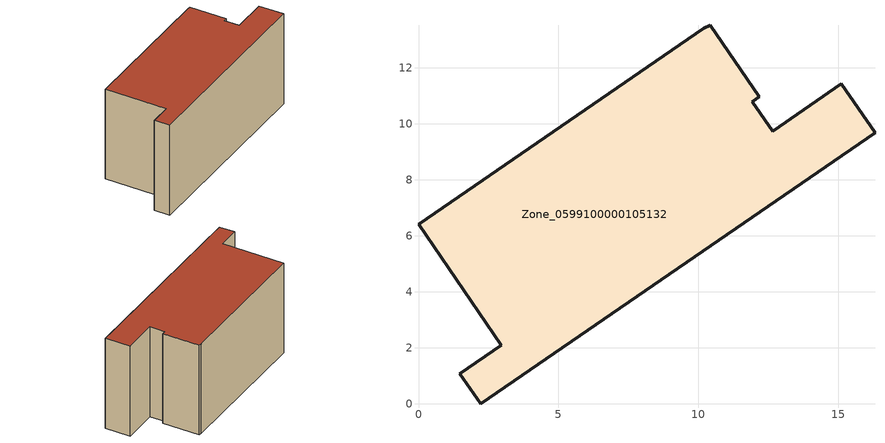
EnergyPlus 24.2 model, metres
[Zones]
Zone_0599100000105132
 floor ground (C_G): 1.48,1.07 2.96,2.09 0,6.41 10.2,13.41 10.42,13.52 12.18,10.96 11.93,10.79 12.66,9.74 15.1,11.43 16.31,9.68 2.22,0 z0.24
 wall outside (C_F): 2.96,2.09 1.48,1.07 2.22,0 16.31,9.68 15.1,11.43 12.66,9.74 11.93,10.79 12.18,10.96 10.42,13.52 10.2,13.41 0,6.41 2.96,2.09 z0.24:8.27
 roof outside (C_R): 10.42,13.52 10.2,13.41 0,6.41 2.96,2.09 1.48,1.07 2.22,0 16.31,9.68 15.1,11.43 12.66,9.74 11.93,10.79 12.18,10.96 z8.27
[BUILDING]
Pand.0599100000105132: North Axis=0; Terrain=City; Loads Convergence Tolerance Value=0.04; Temperature Convergence Tolerance Value=0.4; Solar Distribution=FullExterior; Maximum Number of Warmup Days=25; Minimum Number of Warmup Days=1
[Site:Location]
Rotterdam.The.Hague.AP_ZH_NLD Design_Conditions: Latitude=51.96; Longitude=4.45; Time Zone=1; Elevation=-4.5
[SITE:GROUNDTEMPERATURE:BUILDINGSURFACE]
18, 18, 18, 18, 18, 18, 18, 18, 18, 18, 18, 18
[MATERIAL] Thermal Absorptance=0.9; Solar Absorptance=0.7; Visible Absorptance=0.7
Name | Roughness | Thickness | Conductivity | Density | Specific Heat
G.TC.1992-2005 | MediumSmooth | 0.15 | 0.06 | 540 | 1210
F.TC.1992-2005 | Rough | 0.3 | 0.12 | 1920 | 840
R.TC.1992-2005 | MediumRough | 0.2 | 0.08 | 1500 | 1000
[CONSTRUCTION]
C_G: G.TC.1992-2005
C_F: F.TC.1992-2005
C_R: R.TC.1992-2005
[ZONE]
Zone_0599100000105132: Type=1; Multiplier=1; Ceiling Height=Autocalculate; Volume=Autocalculate; Floor Area=autocalculate; Part of Total Floor Area=Yes
[ZONEINFILTRATION:DESIGNFLOWRATE]
Infil_Zone_0599100000105132: Zone or ZoneList or Space or SpaceList=Zone_0599100000105132; Schedule=AlwaysOn; Design Flow Rate Calculation Method=Flow/Area; Flow Rate per Floor Area=0.0015; Constant Term Coefficient=1; Temperature Term Coefficient=0; Velocity Term Coefficient=0; Velocity Squared Term Coefficient=0
[HVACTEMPLATE:ZONE:IDEALLOADSAIRSYSTEM]
Zone_0599100000105132: Maximum Heating Supply Air Temperature=50; Minimum Cooling Supply Air Temperature=13; Maximum Heating Supply Air Humidity Ratio=0.0156; Minimum Cooling Supply Air Humidity Ratio=0.0077; Heating Limit=NoLimit; Cooling Limit=NoLimit; Dehumidification Control Type=ConstantSensibleHeatRatio; Cooling Sensible Heat Ratio=0.7; Dehumidification Setpoint=60; Humidification Control Type=None; Humidification Setpoint=30; Outdoor Air Method=None; Outdoor Air Flow Rate per Person=0.00944; Outdoor Air Flow Rate per Zone Floor Area=0; Outdoor Air Flow Rate per Zone=0; Demand Controlled Ventilation Type=None; Outdoor Air Economizer Type=NoEconomizer; Heat Recovery Type=None; Sensible Heat Recovery Effectiveness=0.7; Latent Heat Recovery Effectiveness=0.65
[ZONECONTROL:THERMOSTAT]
ThermostatControl_Zone_0599100000105132: Zone or ZoneList=Zone_0599100000105132; Control Type Schedule=DualSetpointControlType; Control 1=Thermostat_Zone_0599100000105132; Temperature Difference Between Cutout And Setpoint=0
[THERMOSTATSETPOINT:DUALSETPOINT]
Thermostat_Zone_0599100000105132: Heating Setpoint Temperature Schedule=HeatingSetpoint_Zone_0599100000105132; Cooling Setpoint Temperature Schedule=CoolingSetpoint_Zone_0599100000105132
[SCHEDULE:COMPACT]
HeatingSetpoint_Zone_0599100000105132: Through: 12/31, For: AllDays, Until: 24:00, 21
CoolingSetpoint_Zone_0599100000105132: Through: 12/31, For: AllDays, Until: 24:00, 24
DualSetpointControlType: Through: 12/31, For: AllDays, Until: 24:00, 4
AlwaysOn: Through: 12/31, For: AllDays, Until: 24:00, 1
